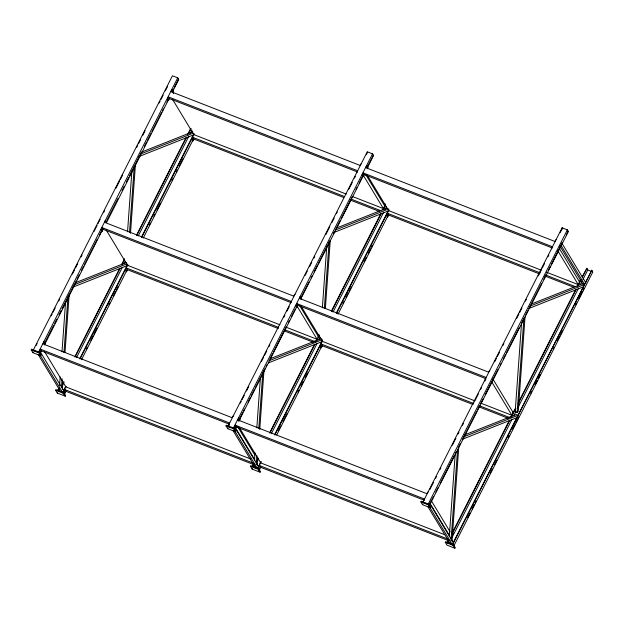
<?xml version="1.0" encoding="UTF-8"?>
<svg xmlns="http://www.w3.org/2000/svg" width="624" height="624" viewBox="0 0 624 624"><rect width="100%" height="100%" fill="white"/><g stroke="black" fill="none" stroke-linecap="round" stroke-linejoin="round"><path stroke-width="0.94" d="M59.233 390.437L59.366 388.502M59.576 385.609L60.2 376.935M61.994 351.866L65.59 301.72M61.48 387.348L62.104 378.667M63.968 352.63L67.977 296.704M62.384 389.08L62.938 381.365M65.013 352.435L69.155 294.575M127.546 231.761L131.898 171.015M129.519 232.534L134.285 166M130.494 233.298L135.463 163.87M254.186 464.521L254.054 466.448L255.364 466.963M254.467 460.66L255.021 452.946M256.815 427.877L260.411 377.731M256.23 464.326L256.854 455.645M258.788 428.649L262.798 372.715M257.205 465.091L257.759 457.376M259.763 429.413L263.975 370.586M322.366 307.78L326.789 246.067M324.34 308.545L329.105 242.011M325.377 308.35L330.221 240.848M449.288 536.679L455.161 454.709M451.051 540.337L457.548 449.693M452.026 541.102L458.726 447.564M521.539 323.045L515.182 411.754L517.156 412.526L518.263 411.364L525.034 316.859M517.156 412.526L523.926 318.029M31.2 349.853L31.535 349.198L39.429 352.279L41.129 355.087L40.794 355.742L32.9 352.661L31.2 349.853L39.101 352.934L40.794 355.742M33.189 350.275L172.442 75.793L177.707 77.844L178.721 79.529L172.552 91.689M36.247 345.329L37.128 343.59M51.23 315.799L52.112 314.059M52.993 312.32L55.193 307.975M58.718 301.033L59.6 299.294M72.384 274.1L74.584 269.763M75.465 268.024L77.672 263.679M81.19 256.729L82.072 254.99M93.974 231.543L97.055 225.459M97.937 223.72L100.144 219.383M103.67 212.433L104.551 210.694M116.009 188.113L119.535 181.163M120.416 179.423L122.616 175.079M136.718 147.287L137.6 145.548M138.481 143.809L140.689 139.464M142.888 135.127L145.088 130.783M159.19 102.983L160.072 101.252M160.953 99.512L163.16 95.168M165.36 90.823L167.567 86.479M32.9 352.661L33.228 352.006M177.707 77.844L38.454 352.326L34.063 350.618M40.443 349.19L41.457 350.875L40.466 352.833L39.445 351.148L40.443 349.19L229.336 422.893L228.673 424.983M44.437 342.997L43.758 341.866L43.095 343.957L231.988 417.659L233.314 415.834M102.11 227.627L103.124 229.312L102.133 231.278L101.111 229.593L102.11 227.627L291.002 301.337L290.339 303.42M105.425 220.311L104.762 222.401L293.654 296.104L294.98 294.271M168.418 96.923L169.439 98.608L168.441 100.573L167.427 98.888L168.418 96.923L357.318 170.625L356.647 172.715M172.419 92.726L173.082 91.424L171.74 89.606L171.07 91.697L359.97 165.399L361.296 163.566M39.101 352.934L39.429 352.279M44.429 343.457L53.687 325.221M54.569 323.482L56.768 319.137M58.976 314.792L61.175 310.456M62.057 308.716L76.159 280.917M77.041 279.185L79.24 274.841M81.448 270.496L83.647 266.152M84.529 264.412L97.313 239.226M99.512 234.881L101.72 230.537M107.008 220.116L118.022 198.401M121.992 190.585L124.192 186.241M126.399 181.896L128.599 177.551M129.48 175.82L140.938 153.231M144.464 146.281L146.663 141.944M147.545 140.205L151.07 133.255M151.952 131.516L161.647 112.406M162.529 110.674L163.41 108.935M166.936 101.985L167.817 100.246M172.669 90.691L173.55 88.959M174.431 87.22L178.394 79.404L177.458 77.86M39.468 354.011L41.402 350.212M102.929 228.93L44.444 344.994M105.752 220.444L106.774 222.128L169.377 97.945M55.637 390.289L55.965 389.641L63.866 392.722L65.559 395.53L65.231 396.178L57.33 393.097L55.637 390.289L63.531 393.37L65.231 396.178M58.945 388.105L57.626 390.71L59.272 388.237M74.81 356.834L119.761 268.242M121.524 264.763L124.605 258.687M136.508 235.232L185.858 137.943M187.621 134.472L190.71 128.388M75.137 356.967L120.089 268.367M122.288 264.022L124.496 259.678M136.835 235.357L186.631 137.21M188.393 133.731L191.038 128.521M57.33 393.097L57.665 392.449M61.971 386.303L64.171 381.966M76.51 357.638L122.343 267.306M124.106 263.835L125.424 261.222M138.208 236.036L188.885 136.141M190.203 133.536L191.966 130.065M65.645 386.56L62.556 392.636L66.082 386.467M79.747 358.761L127.78 264.085M141.437 237.159L193.877 133.793M80.075 358.894L127.756 264.911M141.773 237.284L194.212 133.918M64.873 389.626L65.894 391.31L64.896 393.276L63.882 391.591L64.873 389.626L252.86 462.977M126.547 268.07L127.561 269.755L126.571 271.721L125.549 270.036L126.547 268.07L278.21 327.249M192.855 137.366L193.877 139.051L192.878 141.008L191.864 139.324L192.855 137.366L344.518 196.544M63.531 393.37L63.866 392.722M86.408 349.019L87.29 347.279M90.815 340.33L93.015 335.985M93.896 334.246L96.985 328.169M108.88 304.715L109.762 302.975M113.287 296.033L115.495 291.689M116.376 289.949L118.139 286.478M149.425 224.804L150.306 223.064M153.832 216.115L154.713 214.383M156.913 210.038L160.438 203.089M171.896 180.508L172.778 178.768M176.303 171.818L177.185 170.079M179.392 165.734L182.918 158.792M63.905 394.454L65.84 390.647M81.533 359.705L127.507 269.092M143.231 238.103L193.463 139.082M226.021 425.864L226.348 425.209L234.25 428.29L235.95 431.098L235.615 431.753L227.713 428.672L226.021 425.864L233.922 428.945L235.615 431.753M228.423 426.559L229.304 424.819M240.318 403.104L241.199 401.365M242.081 399.625L244.288 395.288M246.488 390.944L248.695 386.599M261.472 361.413L263.679 357.068M264.56 355.329L266.76 350.984M268.96 346.64L269.841 344.908M283.943 317.109L284.825 315.37M287.032 311.033L289.232 306.688M305.097 275.418L307.304 271.073M309.504 266.729L311.711 262.384M313.911 258.047L314.792 256.308M325.814 234.593L329.776 226.777M331.976 222.433L334.183 218.088M336.383 213.743L337.264 212.004M348.722 189.423L352.248 182.473M354.455 178.129L355.337 176.397M366.35 154.682L367.676 152.077M227.713 428.672L228.049 428.017M233.275 428.337L372.528 153.855L367.263 151.804L228.01 426.286L229.765 426.972M235.256 425.201L236.278 426.886L235.287 428.844L234.265 427.159L235.256 425.201L424.156 498.904L423.493 500.994M238.594 421.099L237.916 419.975L238.579 417.885L239.928 419.695L239.265 421.005M296.93 303.646L297.944 305.331L296.954 307.289L295.932 305.604L296.93 303.646L485.823 377.348L485.16 379.439M300.932 299.45L301.595 298.139L300.245 296.33L299.582 298.42L488.475 372.122L489.801 370.289M363.238 172.942L364.26 174.626L363.262 176.584L362.248 174.899L363.238 172.942L552.139 246.644L551.468 248.734M367.24 168.745L367.903 167.435L366.561 165.625L365.89 167.708L554.791 241.418L556.109 239.585M233.922 428.945L234.25 428.29M239.249 419.476L242.775 412.526M243.656 410.787L244.538 409.048M248.063 402.106L250.263 397.761M251.144 396.022L254.67 389.072M255.551 387.332L265.247 368.222M266.128 366.491L267.01 364.751M270.535 357.802L272.743 353.457M273.624 351.725L286.4 326.531M288.608 322.187L289.489 320.455M291.689 316.111L295.214 309.161M296.096 307.421L296.977 305.682M300.947 297.866L308.88 282.235M311.08 277.891L311.961 276.151M314.161 271.807L317.686 264.865M318.568 263.125L330.026 240.536M333.551 233.594L334.433 231.855M336.64 227.51L340.166 220.561M341.047 218.821L350.743 199.711M351.624 197.98L352.505 196.24M356.031 189.29L356.912 187.551M359.112 183.214L363.082 175.391M367.045 167.575L373.214 155.415L372.278 153.871M234.289 430.03L236.223 426.223M239.14 420.475L297.89 304.668M301.275 297.999L363.847 174.65M367.372 167.708L373.542 155.548L372.528 153.855M250.458 466.307L250.786 465.652L258.687 468.733L260.38 471.541L260.052 472.196L252.151 469.115L250.458 466.307L258.352 469.388L260.052 472.196M253.773 463.328L253.11 465.418M318.092 336.547L319.09 334.589M384.407 205.842L385.398 203.884M253.765 464.123L252.447 466.729L254.093 464.248M269.63 432.853L314.582 344.253M316.04 341.367L318.997 335.548M331.321 311.243L380.679 213.962M382.777 209.828L385.531 204.407M269.958 432.978L314.909 344.378M317.109 340.041L319.316 335.696M331.656 311.376L381.451 213.221M383.214 209.75L385.414 205.405M252.151 469.115L252.486 468.46M257.228 461.448L258.554 458.843M271.331 433.657L317.164 343.317M318.926 339.846L320.245 337.241M333.029 312.047L383.705 212.16M385.024 209.555L386.35 206.95M260.902 461.705L257.377 468.655L261.238 461.83M274.568 434.78L322.156 340.969M336.258 313.17L388.697 209.804M274.895 434.905L322.577 340.93M336.586 313.303L389.033 209.937M258.125 468.413L258.788 467.103L234.85 427.487M259.693 465.644L260.715 467.329L259.717 469.287L258.703 467.602L259.693 465.644L447.681 538.988M321.368 344.089L322.382 345.774L321.391 347.732L320.369 346.047L321.368 344.089L473.023 403.26M387.676 213.377L388.697 215.062L387.699 217.027L386.677 215.342L387.676 213.377L540.244 272.906M258.352 469.388L258.687 468.733M278.585 430.24L280.784 425.896M282.992 421.559L286.954 413.735M297.976 392.02L298.857 390.289M301.057 385.944L303.264 381.599M305.464 377.255L307.671 372.91M342.919 303.428L343.801 301.688M346.008 297.344L348.208 292.999M349.089 291.26L351.296 286.923M364.073 261.729L366.28 257.384M368.48 253.048L370.687 248.703M371.569 246.964L372.45 245.224M258.726 470.465L259.607 468.733M276.799 434.85L322.327 345.111M338.052 314.114L388.284 215.093M420.841 501.875L421.169 501.228L429.07 504.309L430.771 507.117L430.435 507.772L422.534 504.691L420.841 501.875L428.735 504.964L430.435 507.772M429.109 506.041L568.363 231.559L567.349 229.874L562.084 227.822L422.83 502.304L427.214 504.013M429.85 489.544L433.376 482.594M435.583 478.249L436.465 476.51M439.99 469.56L440.872 467.828M452.33 445.24L455.848 438.29M458.055 433.945L458.936 432.214M462.462 425.264L463.343 423.524M473.039 404.414L473.92 402.683M474.802 400.943L478.327 393.994M480.527 389.649L481.408 387.91M484.934 380.96L485.815 379.228M494.629 361.858L496.392 358.379M497.273 356.639L499.481 352.303M503.006 345.353L503.888 343.613M516.664 318.427L518.864 314.083M519.745 312.343L521.953 307.999M525.478 301.049L526.36 299.317M538.255 275.863L541.343 269.779M542.225 268.047L544.424 263.702M547.95 256.753L548.831 255.013M560.29 232.432L562.497 228.088M422.534 504.691L422.869 504.036M428.095 504.356L567.349 229.874M428.735 504.964L429.07 504.309M428.782 505.908L433.633 496.361M435.833 492.016L438.032 487.672M440.24 483.327L454.342 455.536M455.224 453.796L456.105 452.057M458.305 447.712L460.512 443.375M462.712 439.031L476.814 411.232M477.695 409.492L478.577 407.761M480.784 403.416L482.984 399.071M485.191 394.727L497.968 369.541M500.175 365.196L501.049 363.457M503.256 359.12L505.456 354.775M506.337 353.036L519.121 327.85M521.321 323.505L523.528 319.16M525.728 314.816L527.935 310.471M528.817 308.74L541.593 283.546M543.8 279.201L546 274.864M548.207 270.52L550.407 266.175M551.288 264.436L562.31 242.72M566.272 234.905L568.035 231.426L567.099 229.882M445.279 542.318L445.606 541.663L453.508 544.752L455.2 547.56L454.873 548.207L446.971 545.126L445.279 542.318L453.172 545.399L454.873 548.207M448.258 540.002L447.931 541.437M512.912 412.558L514.238 410.732M579.228 281.853L580.546 280.02M447.26 542.74L448.773 539.768M452.111 533.185L509.402 420.264M510.861 417.386L515.564 408.104M519.09 401.154L575.5 289.973M577.262 286.502L580.788 279.552M582.106 276.947L586.849 268.39L587.777 269.935L582.933 279.49M447.595 542.872L448.913 540.267M452.002 534.183L509.73 420.397M511.493 416.918L515.9 408.236M518.099 403.892L576.272 289.232M578.035 285.761L581.116 279.677M582.442 277.072L586.849 268.39M452.049 537.467L511.984 419.336M513.747 415.857L515.947 411.52M518.154 407.176L578.526 288.171M580.289 284.7L582.052 281.221M452.197 544.666L591.778 270.317L592.8 272.002L453.991 545.61M452.533 544.799L591.778 270.317M453.172 545.399L453.508 544.752M467.672 517.546L469.88 513.209M472.079 508.864L474.287 504.52M475.168 502.78L476.05 501.041M490.152 473.249L492.352 468.905M494.559 464.56L496.759 460.223M508.217 437.635L509.098 435.895M512.624 428.953L514.831 424.609M515.713 422.869L518.794 416.785M530.689 393.338L531.57 391.599M535.096 384.649L537.303 380.305M538.184 378.573L540.384 374.228M553.168 349.034L554.05 347.303M557.575 340.353L559.775 336.008M560.656 334.269L562.419 330.798M575.64 304.738L576.521 302.999M578.729 298.654L582.254 291.712M583.136 289.973L584.009 288.233M141.032 152.287L192.832 131.758M140.322 154.12L193.019 133.24M138.887 156.569L193.362 134.979M75.613 282.641L126.516 262.462M74.014 284.825L126.703 263.944M72.579 287.274L127.951 265.333M335.852 228.298L386.755 208.127M335.143 230.131L388.729 208.9M333.707 232.588L388.183 210.998M269.537 359.003L321.337 338.481M268.835 360.836L322.421 339.604M268.289 362.934L321.875 341.702M531.562 303.958L582.473 283.787L584.446 284.56L529.963 306.15M528.528 308.599L583.003 287.009M464.357 435.022L516.157 414.492L518.131 415.264L463.655 436.855M463.109 438.953L516.695 417.713M169.439 98.608L357.427 171.959M364.26 174.626L552.248 247.97M167.427 98.888L168.441 100.573M362.248 174.899L363.262 176.584M346.219 194.072L193.853 134.62L172.427 99.169M352.568 196.552L383.409 208.58L363.48 175.601M541.039 270.091L388.674 210.639L367.747 176.007M546.484 272.212L578.23 284.599L557.801 250.786M350.875 199.025L380.843 210.717M545.696 275.036L575.663 286.728M193.877 139.051L343.723 197.519M350.08 200L379.135 211.333M388.697 215.062L539.448 273.889M544.9 276.011L573.955 287.352M191.864 139.324L192.878 141.008M386.677 215.342L387.699 217.027M103.124 229.312L291.112 302.663M297.944 305.331L485.932 378.682M101.111 229.593L102.133 231.278M295.932 305.604L296.954 307.289M279.911 324.784L127.546 265.333L106.119 229.874M286.26 327.257L317.093 339.292L297.164 306.306M474.731 400.795L322.358 341.344L300.94 305.885M481.081 403.276L511.914 415.303L491.486 381.498M284.567 329.729L315.44 341.773M479.38 405.74L509.356 417.433M127.561 269.755L278.32 328.575M284.677 331.055L313.732 342.397M322.382 345.774L472.228 404.235M478.585 406.715L508.552 418.408M125.549 270.036L126.571 271.721M320.369 346.047L321.391 347.732M428.134 491.845L426.808 493.678L237.916 419.975M41.457 350.875L229.445 424.219M236.278 426.886L424.265 500.237M39.445 351.148L40.466 352.833M234.265 427.159L235.287 428.844M452.236 532.155L453.586 533.972M250.895 459.077L65.871 386.888L44.444 351.429M444.803 534.737L260.692 462.899L239.265 427.44M65.894 391.31L253.882 464.662M260.715 467.329L448.703 540.673M63.882 391.591L64.896 393.276M258.703 467.602L259.717 469.287M448.874 542.459L450.185 542.974M591.451 270.184L592.387 271.729L587.535 269.942L586.513 268.258M562.084 227.822L562.762 228.946M561.795 243.071L585.733 282.688M560.797 245.037L584.236 283.826M559.822 245.911L582.761 283.881M559.627 248.999L579.556 281.986M366.889 165.75L367.903 167.435M492.812 378.885L513.24 412.69M365.797 174.634L384.735 205.967M431.145 500.44L450.076 531.773M429.819 503.053L449.748 536.032M429.671 503.506L453.11 542.295M429.671 507.117L452.111 544.253M427.697 506.345L450.138 543.488M300.573 296.455L301.595 298.139M172.068 89.739L173.082 91.424M172.653 91.868L173.651 93.522M299.489 305.339L318.419 336.671M238.906 418.01L239.928 419.695M237.822 426.894L254.764 454.935M235.498 427.861L254.927 460.021M234.85 431.098L257.291 468.242M232.877 430.334L255.817 468.296M105.768 220.873L106.447 221.996M44.086 341.999L45.107 343.684M40.03 351.476L63.968 391.092L62.969 393.05L40.03 355.087M38.056 354.315L60.497 391.459"/></g></svg>
